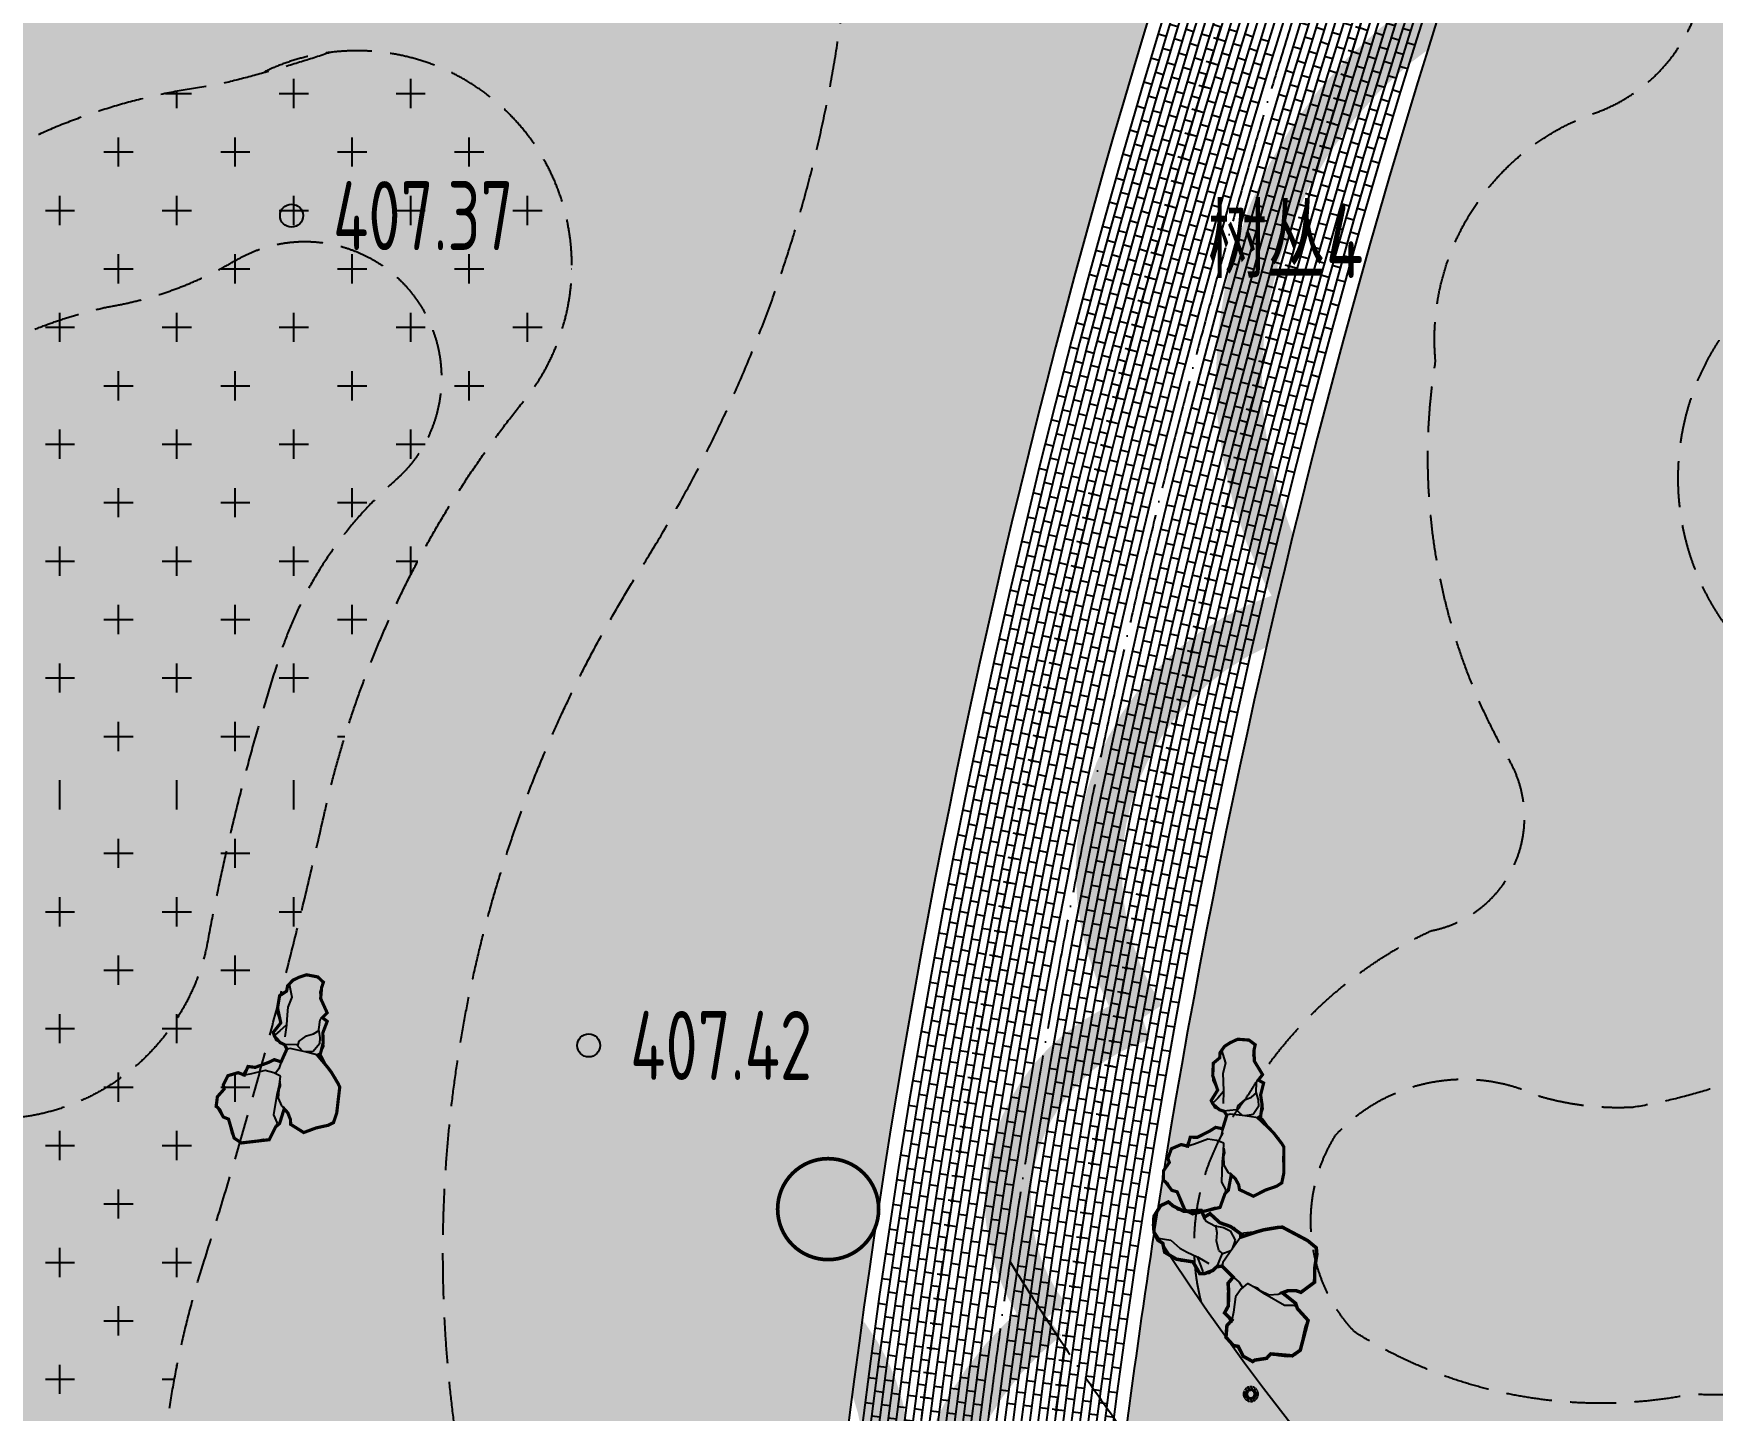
# Model space of a CAD drawing. Header units: millimetres. Extents: x 387826 to 388039216, y 3325062 to 3325368396.
# Drawn here: x 387740398 to 387758635, y 3324946657 to 3324961617 of the extents above; entities that cross this region are included whole.
import ezdxf
from ezdxf.enums import TextEntityAlignment as Align

# ---------------------------------------------------------------- set-up
doc = ezdxf.new("R2010")
doc.units = ezdxf.units.MM
doc.header["$LTSCALE"] = 1000
doc.header["$MEASUREMENT"] = 0
doc.linetypes.add('ACAD_ISO04W100', pattern=[30, 24, -3, 0, -3])
doc.linetypes.add('DASH', pattern=[0.35, 0.25, -0.1])
for name, color, linetype in [('0 Plan-Furniture', 215, 'Continuous'), ('0 Plan-Green C1', 60, 'DASH'), ('0 Plan-Green C2', 75, 'DASH'), ('0 Plan-Green Hatch', 76, 'Continuous'), ('0 Plan-Hatch 1', 8, 'Continuous'), ('0 Plan-Light', 1, 'Continuous'), ('0 Plan-Pavedivide', 15, 'Continuous'), ('0 Plan-Road 2', 40, 'Continuous'), ('0 Plan-Rock', 15, 'Continuous'), ('0 Plan-Wall 1', 32, 'Continuous'), ('0 Plan-Water L', 150, 'Continuous'), ('0-SITE', 7, 'Continuous'), ('000-Earth-MSCQ（不打印）$0$0NT-Earth Text1', 251, 'Continuous'), ('000-Earth-MSCQ（不打印）$0$GCD', 251, 'Continuous'), ('0NT-Center', 1, 'ACAD_ISO04W100'), ('0NT-Line 6', 251, 'Continuous')]:
    doc.layers.add(name, color=color, linetype=linetype)
doc.layers.add('0-调整', color=7, linetype='Continuous', plot=False)
doc.layers.add('0NT-辅助线（不打印）', color=157, linetype='Continuous', plot=False)
doc.styles.add('000-Earth-MSCQ（不打印）$0$HZ', font='gbenor.shx', dxfattribs={"width": 0.8, "bigfont": 'hztxt.shx'})
pattern_1 = [(90, (387910883.5935059, 3325096422.695915), (-798.2363799999999, 798.23638), [211.664528, -1384.80812]), (45, (387910883.5935059, 3325096422.695915), (-798.2369240652082, 798.2369240652083), [211.664528, -917.2129199999998]), (135, (387910883.5935059, 3325096422.695915), (-798.2369240652083, -798.2369240652082), [211.664528, -917.2129199999998])]

# ---------------------------------------------------------------- blocks, each defined once
blk = doc.blocks.new('GZF')
at = {"layer": '0 Plan-Hatch 1', "ltscale": 10}
for p, q in [((0, 630.0000009536743), (0, 540.0000004768372)), ((-135, 540.0000009536743), (-135, 450.0000004768372)), ((0, 450.0000009536743), (0, 360.0000004768372)), ((-135, 360.0000009536743), (-135, 270.0000004768372)), ((0, 270.0000009536743), (0, 180.0000004768372)), ((-135, 180.0000009536743), (-135, 90.00000047683716)), ((-135, 9.5367431640625e-07), (-135, -89.99999952316284)), ((0, 90.00000095367432), (0, 4.76837158203125e-07)), ((-135, -179.9999990463257), (-135, -269.9999995231628)), ((-135, -359.9999990463257), (-135, -449.9999995231628)), ((0, -269.9999990463257), (0, -359.9999995231628)), ((-135, -539.9999990463257), (-135, -629.9999995231628)), ((0, -449.9999990463257), (0, -539.9999995231628))]:
    blk.add_line(p, q, dxfattribs=at)
at = {"layer": '0NT-辅助线（不打印）', "ltscale": 10}
for p, q in [((0, 4.76837158203125e-07), (-135.0000000596046, 4.291534423828125e-06)), ((0, 44.99999952316284), (0, -45)), ((0, -89.99999904632568), (0, -179.9999995231628))]:
    blk.add_line(p, q, dxfattribs=at)
blk.add_circle((0, 9.5367431640625e-07), 9.101957738399506, dxfattribs=at)
blk = doc.blocks.new('hgreer')
at = {"layer": '0 Plan-Rock'}
for p, q in [((87294178.11190939, 81354751.86047316), (87294065.83607006, 81354637.78872204)), ((87294355.55795002, 81354781.10729504), (87294178.11190939, 81354751.86047316)), ((87294443.53921127, 81354780.05402851), (87294355.55795002, 81354781.10729504)), ((87294547.68330145, 81354721.65778351), (87294443.53921127, 81354780.05402851)), ((87294065.83607006, 81354637.78872204), (87294117.01122522, 81354456.20700169)), ((87294117.01122522, 81354456.20700169), (87294095.41249323, 81354331.52632284)), ((87294664.07947683, 81354656.3914814), (87294547.68330145, 81354721.65778351)), ((87294759.14183569, 81354538.71492577), (87294664.07947683, 81354656.3914814)), ((87294731.7388463, 81354582.50181723), (87294664.24018526, 81354326.38945389)), ((87294773.08252478, 81354434.33788824), (87294759.14183569, 81354538.71492577)), ((87294903.68527222, 81354336.96669865), (87294773.08252478, 81354434.33788824)), ((87294030.19147348, 81354215.21090364), (87293950.50170279, 81354058.7284131)), ((87294095.41249323, 81354331.52632284), (87294030.19147348, 81354215.21090364)), ((87294664.24018526, 81354326.38945389), (87294726.92880392, 81354122.25697279)), ((87294931.09391212, 81354184.80406904), (87294903.68527222, 81354336.96669865)), ((87294925.65704155, 81354002.77868557), (87294931.09391212, 81354184.80406904)), ((87294023.75106525, 81353945.23439169), (87293945.06209517, 81353876.70456362)), ((87293945.06209517, 81353876.70456362), (87293978.86129236, 81353793.37982321)), ((87293950.50170279, 81354058.7284131), (87294085.01149035, 81353910.88410997)), ((87294085.01149035, 81353910.88410997), (87294101.38487864, 81353724.67772675)), ((87294726.92880392, 81354122.25697279), (87294732.5263834, 81353974.28032875)), ((87294732.5263834, 81353974.28032875), (87294732.47653246, 81353773.14170551)), ((87294847.1803999, 81353805.38219404), (87294925.65704155, 81354002.77868557)), ((87293978.86129236, 81353793.37982321), (87294010.44285583, 81353663.0162301)), ((87294001.0962081, 81353531.46549511), (87293982.1913867, 81353397.22570324)), ((87294010.44285583, 81353663.0162301), (87294001.0962081, 81353531.46549511)), ((87294101.38487864, 81353724.67772675), (87294062.62154865, 81353569.38563776)), ((87294062.62154865, 81353569.38563776), (87294062.83210802, 81353440.52223349)), ((87294194.49001312, 81353632.23753595), (87294078.83149195, 81353713.18281698)), ((87294327.30845976, 81353581.90174913), (87294194.49001312, 81353632.23753595)), ((87294466.7307601, 81353471.53891182), (87294327.30845976, 81353581.90174913)), ((87294732.47653246, 81353773.14170551), (87294855.4718895, 81353647.84643793)), ((87294733.32646942, 81353768.42199326), (87294752.7542243, 81353536.46374273)), ((87294985.5991621, 81353607.06822824), (87294847.1803999, 81353805.38219404)), ((87294855.4718895, 81353647.84643793), (87294933.63376474, 81353571.83388138)), ((87294915.46659803, 81353453.2730689), (87294985.5991621, 81353607.06822824)), ((87293982.1913867, 81353397.22570324), (87294040.96926165, 81353243.56614494)), ((87294002.8869195, 81353200.15958261), (87294334.34331751, 81353267.93039131)), ((87294040.96926165, 81353243.56614494), (87294087.5199771, 81353217.46397257)), ((87294062.83210802, 81353440.52223349), (87294178.22474575, 81353287.3048029)), ((87294178.22474575, 81353287.3048029), (87294341.44099522, 81353269.10504293)), ((87294334.34331751, 81353267.93039131), (87294629.21914673, 81353316.73175287)), ((87294386.46046972, 81353276.55567598), (87294503.96522665, 81353394.33422852)), ((87294486.30451298, 81353376.63236427), (87294466.7307601, 81353471.53891182)), ((87294503.96522665, 81353394.33422852), (87294754.92104006, 81353382.36224747)), ((87294629.21914673, 81353316.73175287), (87294695.59404516, 81353299.90225601)), ((87294695.59404516, 81353299.90225601), (87294797.77804232, 81353019.78459024)), ((87294754.92104006, 81353382.36224747), (87294915.46659803, 81353453.2730689)), ((87293707.04556465, 81352798.5372243), (87293881.95533514, 81353001.33173227)), ((87293881.95533514, 81353001.33173227), (87294002.8869195, 81353200.15958261)), ((87294797.2513938, 81353021.22829533), (87294928.35195875, 81353075.89960194)), ((87294797.77804232, 81353019.78459024), (87294828.17697763, 81352902.62679052)), ((87294928.35195875, 81353075.89960194), (87295164.21005392, 81352945.8500886)), ((87295164.21005392, 81352945.8500886), (87295294.30506325, 81352900.8138256)), ((87293611.2455144, 81352622.75509739), (87293618.59947062, 81352630.60410738)), ((87293611.90141344, 81352617.88646793), (87293707.04556465, 81352798.5372243)), ((87294792.83854675, 81352660.23945093), (87294781.2020874, 81352568.13327885)), ((87294783.89886093, 81352759.74909401), (87294922.68821096, 81352819.02491999)), ((87294798.87405062, 81352593.05690384), (87294783.89886093, 81352759.74909401)), ((87294828.17697763, 81352902.62679052), (87294889.36295891, 81352809.43795013)), ((87294889.36295891, 81352809.43795013), (87294893.53768969, 81352806.57496452)), ((87294922.68821096, 81352819.02491999), (87295093.40136433, 81352851.9939723)), ((87295093.40136433, 81352851.9939723), (87295359.6696682, 81352771.9161663)), ((87295294.30506325, 81352900.8138256), (87295436.7808919, 81352909.88579369)), ((87295359.6696682, 81352771.9161663), (87295495.84562588, 81352736.87204123)), ((87295436.7808919, 81352909.88579369), (87295535.80596161, 81352712.5181551)), ((87295495.84562588, 81352736.87204123), (87295622.469975, 81352776.15960741)), ((87295622.469975, 81352776.15960741), (87295818.58547544, 81352704.58441973)), ((87295818.58547544, 81352704.58441973), (87295897.6313386, 81352519.39395714)), ((87293612.46367359, 81352618.95403433), (87293611.2455144, 81352622.75509739)), ((87293634.5151391, 81352386.18992853), (87293611.90141344, 81352617.88646793)), ((87293638.73982191, 81352109.72977304), (87293634.5151391, 81352386.18992853)), ((87294781.2020874, 81352568.13327885), (87294803.82754755, 81352499.24621439)), ((87294829.69997835, 81352396.15216494), (87294798.87405062, 81352593.05690384)), ((87294803.82754755, 81352499.24621439), (87294805.84275723, 81352325.73192406)), ((87294867.24756336, 81351996.47886133), (87294829.69997835, 81352396.15216494)), ((87295897.6313386, 81352519.39395714), (87295875.03799915, 81352437.25423193)), ((87295875.03799915, 81352437.25423193), (87295998.39040709, 81352279.86569405)), ((87293691.33826399, 81351912.79822016), (87293638.73982191, 81352109.72977304)), ((87294598.35456133, 81352049.99602938), (87294537.39111853, 81351920.69665527)), ((87294729.88889408, 81352179.05230331), (87294598.35456133, 81352049.99602938)), ((87294745.82520914, 81351830.70942354), (87294674.40588522, 81352124.61457443)), ((87294805.84275723, 81352325.73192406), (87294729.88889408, 81352179.05230331)), ((87295936.69059563, 81352043.44170523), (87295855.45090389, 81351887.43670464)), ((87296011.18960857, 81352087.09489775), (87295936.69059563, 81352043.44170523)), ((87295998.39040709, 81352279.86569405), (87296011.18960857, 81352087.09489775)), ((87293793.29972267, 81351855.16876936), (87293691.33826399, 81351912.79822016)), ((87294020.61388016, 81351790.46834421), (87293793.29972267, 81351855.16876936)), ((87294261.92574072, 81351683.3802619), (87294020.61388016, 81351790.46834421)), ((87294403.26178503, 81351753.4624834), (87294261.92574072, 81351683.3802619)), ((87294528.00491762, 81351827.74941826), (87294403.26178503, 81351753.4624834)), ((87294537.39111853, 81351920.69665527), (87294528.00491762, 81351827.74941826)), ((87294823.57447815, 81351755.92092943), (87294745.82520914, 81351830.70942354)), ((87294787.96035194, 81351832.43062687), (87294867.24756336, 81351996.47886133)), ((87294928.24235153, 81351500.3071332), (87294787.96035194, 81351832.43062687)), ((87295752.93615198, 81351854.00780106), (87295717.958148, 81351717.75891066)), ((87295855.45090389, 81351887.43670464), (87295752.93615198, 81351854.00780106)), ((87295038.57397318, 81351501.56801844), (87294928.24235153, 81351500.3071332)), ((87295218.8379941, 81351460.2084279), (87295038.57397318, 81351501.56801844)), ((87295471.20922089, 81351402.30345297), (87295218.8379941, 81351460.2084279)), ((87295563.7357006, 81351441.81965446), (87295471.20922089, 81351402.30345297)), ((87295620.20724678, 81351489.60983896), (87295563.7357006, 81351441.81965446)), ((87295668.86266375, 81351569.5649929), (87295620.20724678, 81351489.60983896)), ((87295717.958148, 81351717.75891066), (87295668.86266375, 81351569.5649929))]:
    blk.add_line(p, q, dxfattribs=at)
blk = doc.blocks.new('A$C6F3146E0')
at = {"layer": '0NT-Line 6', "ltscale": 10}
h = blk.add_hatch(color=250, dxfattribs=at)
h.dxf.hatch_style = 1
h.paths.add_polyline_path([(770.8263137936592, 224.670768737793), (810.3220527768135, 256.2139329910278), (835.2317494153976, 324.4204158782959), (833.3040155768394, 388.4453463554382), (820.9189774394035, 463.9596586227417), (754.3517169356346, 547.9615912437439), (685.1306374669075, 571.7637538909912), (648.6333835721016, 532.9735097885132), (560.9706773757935, 478.0560865402222), (435.4114928841591, 471.8050203323364), (412.9067182540894, 470.2245101928711), (393.1375009417534, 409.172682762146), (341.858026444912, 434.3570075035095), (264.9241532683372, 347.7219390869141), (178.5392355918884, 306.3339829444885), (99.75384694337845, 236.3871359825134), (100.6734097599983, 205.8461256027222), (-39.07419377565384, 236.9795122146606), (-102.4145213365555, 247.8891234397888), (-227.2226577997208, 255.3294014930725), (-263.6027362942696, 253.2760562896729), (-466.0318554639816, 116.5901379585266), (-533.2976085543633, 47.03379058837891), (-532.5472962260246, -9.940046787261963), (-502.9617641568184, -119.4587659835815), (-487.3542992472649, -245.2169432640076), (-362.168852865696, -318.9908819198608), (-321.607862830162, -299.8709025382996), (-253.3382203578949, -292.9825172424316), (-203.8347312808037, -305.8216533660889), (-307.0939737558365, -407.8742938041687), (-317.8145741820335, -454.746955871582), (-397.924086868763, -564.6175723075867), (-303.9935299754143, -812.2360253334045), (-231.2336182594299, -851.9496531486511), (-48.49573516845703, -816.4576859474182), (-9.395219087600708, -850.3686947822571), (93.0649853348732, -855.1476488113403), (111.2549631595612, -865.0760560035706), (187.399763584137, -812.1467542648315), (221.6528564691544, -722.4822506904602), (261.0329630374908, -711.4681391716003), (317.6792796850204, -633.1580109596252), (298.6361645460129, -534.7751779556274), (251.1640767455101, -492.3936176300049), (307.7410970926285, -425.3148427009583), (268.7809119224548, -368.9407444000244), (252.7369466423988, -239.6859731674194), (250.3308267593384, -175.0901141166687), (202.1934161186218, -127.8694906234741), (284.9391769766808, -23.94351768493652), (331.3716490268707, -23.94351720809937), (367.9684412479401, -52.22230958938599), (442.710650742054, -71.89512920379639), (483.0180369615555, -67.30876064300537), (530.3833799958229, 38.67332077026367), (669.1160991191864, 76.5786771774292), (763.058145403862, 146.8629102706909)])
at = {"layer": '0 Plan-Rock', "ltscale": 10, "const_width": 30}
blk.add_lwpolyline([(770.8263137936592, 224.670768737793), (810.3220527768135, 256.2139329910278), (835.2317494153976, 324.4204158782959), (833.3040155768394, 388.4453463554382), (820.9189774394035, 463.9596586227417), (754.3517169356346, 547.9615912437439), (685.1306374669075, 571.7637538909912), (648.6333835721016, 532.9735097885132), (560.9706773757935, 478.0560865402222), (435.4114928841591, 471.8050203323364), (412.9067182540894, 470.2245101928711), (393.1375009417534, 409.172682762146), (341.858026444912, 434.3570075035095), (264.9241532683372, 347.7219390869141), (178.5392355918884, 306.3339829444885), (99.75384694337845, 236.3871359825134), (100.6734097599983, 205.8461256027222), (-39.07419377565384, 236.9795122146606), (-102.4145213365555, 247.8891234397888), (-227.2226577997208, 255.3294014930725), (-263.6027362942696, 253.2760562896729), (-466.0318554639816, 116.5901379585266), (-533.2976085543633, 47.03379058837891), (-532.5472962260246, -9.940046787261963), (-502.9617641568184, -119.4587659835815), (-487.3542992472649, -245.2169432640076), (-362.168852865696, -318.9908819198608), (-321.607862830162, -299.8709025382996), (-253.3382203578949, -292.9825172424316), (-203.8347312808037, -305.8216533660889), (-307.0939737558365, -407.8742938041687), (-317.8145741820335, -454.746955871582), (-397.924086868763, -564.6175723075867), (-303.9935299754143, -812.2360253334045), (-231.2336182594299, -851.9496531486511), (-48.49573516845703, -816.4576859474182), (-9.395219087600708, -850.3686947822571), (93.0649853348732, -855.1476488113403), (111.2549631595612, -865.0760560035706), (187.399763584137, -812.1467542648315), (221.6528564691544, -722.4822506904602), (261.0329630374908, -711.4681391716003), (317.6792796850204, -633.1580109596252), (298.6361645460129, -534.7751779556274), (251.1640767455101, -492.3936176300049), (307.7410970926285, -425.3148427009583), (268.7809119224548, -368.9407444000244), (252.7369466423988, -239.6859731674194), (250.3308267593384, -175.0901141166687), (202.1934161186218, -127.8694906234741), (284.9391769766808, -23.94351768493652), (331.3716490268707, -23.94351720809937), (367.9684412479401, -52.22230958938599), (442.710650742054, -71.89512920379639), (483.0180369615555, -67.30876064300537), (530.3833799958229, 38.67332077026367), (669.1160991191864, 76.5786771774292), (763.058145403862, 146.8629102706909)], close=True, dxfattribs=at)
at = {"layer": '0 Plan-Rock', "xscale": 0.4800000000000001, "yscale": 0.4800000000000001, "zscale": 0.4800000000000001, "rotation": 301.0050644222225}
blk.add_blockref('hgreer', (-55053982.43733722, 15799643.40212011), dxfattribs=at)
blk = doc.blocks.new('A$C617376CA')
at = {"layer": '0 Plan-Light', "color": 11, "linetype": 'DASH', "ltscale": 0.1, "const_width": 20}
blk.add_lwpolyline([(-19.00773614645004, 46.24614524841309, 1), (19.00773614645004, -46.24614524841309, 1), (-19.00773614645004, 46.24614524841309, 1)], format="xyb", dxfattribs=at)
at = {"layer": '0 Plan-Light', "color": 11, "linetype": 'DASH', "ltscale": 0.1}
for radius in [79.99999988544417, 59.99999988544418, 39.99999988544418]:
    blk.add_circle((0, 0), radius, dxfattribs=at)
blk = doc.blocks.new('000-Earth-MSCQ（不打印）$0$gc200')
h = blk.add_hatch(color=256)
edge = h.paths.add_edge_path()
edge.add_arc((0, -5.551115123125783e-17), 0.2500000000000001, 0, 360)
blk.add_circle((0, -5.551115123125783e-17), 0.2500000000000001)
blk = doc.blocks.new('000-Earth-MSCQ（不打印）')
at = {"layer": '000-Earth-MSCQ（不打印）$0$GCD', "linetype": 'Continuous'}
ref = blk.add_blockref('000-Earth-MSCQ（不打印）$0$gc200', (387743200, 3324959639), dxfattribs=dict(at, xscale=500, yscale=500, zscale=500))
ref.add_attrib('height', '407.37', dxfattribs={"linetype": 'Continuous', "height": 750, "style": '000-Earth-MSCQ（不打印）$0$HZ', "width": 0.8}).set_placement((387743650, 3324959639), align=Align.MIDDLE_LEFT)
ref = blk.add_blockref('000-Earth-MSCQ（不打印）$0$gc200', (387746428.1, 3324950622.8), dxfattribs=dict(at, xscale=500, yscale=500, zscale=500))
ref.add_attrib('height', '407.42', dxfattribs={"linetype": 'Continuous', "height": 750, "style": '000-Earth-MSCQ（不打印）$0$HZ', "width": 0.8}).set_placement((387746878.1, 3324950622.8), align=Align.MIDDLE_LEFT)
at = {"layer": '000-Earth-MSCQ（不打印）$0$0NT-Earth Text1', "linetype": 'Continuous', "style": '000-Earth-MSCQ（不打印）$0$HZ', "width": 0.8}
blk.add_text('树丛4', height=800, dxfattribs=at).set_placement((387754000.6722671, 3324959401.2083), align=Align.MIDDLE)
blk = doc.blocks.new('警示牌(绿化)')
at = {"layer": '0 Plan-Furniture', "const_width": 40.00000000868912}
blk.add_lwpolyline([(548.7759084701538, 548.7759084701538, 1), (-548.7759085297585, 548.7759084701538, 1), (548.7759084701538, 548.7759084701538, 1)], format="xyb", dxfattribs=at)

msp = doc.modelspace()

# ---------------------------------------------------------------- hatches: boundary and pattern name
at = {"layer": '0 Plan-Green Hatch', "ltscale": 10}
h = msp.add_hatch(dxfattribs=at)
h.set_pattern_fill('GRASS', color=256, scale=400, double=1)
h.set_pattern_definition(pattern_1)
edge = h.paths.add_edge_path()
edge.add_line((387622439.0599667, 3324854050.936299), (387623173.6833379, 3324853939.656582))
edge.add_line((387623173.6833379, 3324853939.656582), (387635096.1587876, 3324877614.537973))
edge.add_line((387635096.1587876, 3324877614.537973), (387637326.4545873, 3324880090.89868))
edge.add_line((387637326.4545873, 3324880090.89868), (387648092.625536, 3324901769.250156))
edge.add_line((387648092.625536, 3324901769.250156), (387653675.5063087, 3324913098.933503))
edge.add_line((387653675.5063087, 3324913098.933503), (387659029.9602896, 3324926312.71594))
edge.add_line((387659029.9602896, 3324926312.71594), (387666293.4541628, 3324933025.957657))
edge.add_line((387666293.4541628, 3324933025.957657), (387674562.7421811, 3324955273.126987))
edge.add_line((387674562.7421811, 3324955273.126987), (387674698.8546848, 3324955833.61237))
edge.add_line((387674698.8546848, 3324955833.61237), (387679274.3591145, 3324966056.084505))
edge.add_line((387679274.3591145, 3324966056.084505), (387692670.727551, 3324988471.826824))
edge.add_line((387692670.727551, 3324988471.826824), (387687672.3361686, 3324991569.787791))
edge.add_line((387687672.3361686, 3324991569.787791), (387699107.2769016, 3325013209.461398))
edge.add_line((387699107.2769016, 3325013209.461398), (387703730.9022322, 3325018962.653418))
edge.add_line((387703730.9022322, 3325018962.653418), (387707660.8433574, 3325021085.874216))
edge.add_line((387707660.8433574, 3325021085.874216), (387708978.7375107, 3325021533.479846))
edge.add_line((387708978.7375107, 3325021533.479846), (387713125.3676936, 3325024321.017564))
edge.add_line((387713125.3676936, 3325024321.017564), (387719878.4443215, 3325030249.513507))
edge.add_line((387719878.4443215, 3325030249.513507), (387727149.4825557, 3325038560.592924))
edge.add_line((387727149.4825557, 3325038560.592924), (387731947.0142126, 3325045521.987648))
edge.add_line((387731947.0142126, 3325045521.987648), (387732792.6573083, 3325048405.001884))
edge.add_line((387732792.6573083, 3325048405.001884), (387736658.1743807, 3325052379.78923))
edge.add_line((387736658.1743807, 3325052379.78923), (387738724.4244739, 3325053061.984234))
edge.add_line((387738724.4244739, 3325053061.984234), (387755596.1018205, 3325073700.059758))
edge.add_line((387755596.1018205, 3325073700.059758), (387757359.0947688, 3325075809.7136))
edge.add_line((387757359.0947688, 3325075809.7136), (387765030.6402072, 3325091176.180011))
edge.add_line((387765030.6402072, 3325091176.180011), (387763567.2492012, 3325091306.558766))
edge.add_line((387763567.2492012, 3325091306.558766), (387764643.4762778, 3325092870.663066))
edge.add_line((387764643.4762778, 3325092870.663066), (387763677.4327329, 3325093513.918848))
edge.add_line((387763677.4327329, 3325093513.918848), (387760351.9995351, 3325088519.772871))
edge.add_line((387760351.9995351, 3325088519.772871), (387757854.926546, 3325090182.48947))
edge.add_line((387757854.926546, 3325090182.48947), (387746044.347819, 3325072445.325399))
edge.add_arc((387645329.0706022, 3325139508.228231), 121000.0000046023, 309.74241311210085, 326.34169422267865, ccw=False)
edge.add_arc((387645329.2748908, 3325139507.932482), 120999.6419855282, 304.961169591263, 309.74242826514626, ccw=False)
edge.add_arc((387763683.9662794, 3324966246.727285), 88844.09917226598, 123.4868483728974, 149.7895362449835)
edge.add_arc((387680669.4993267, 3325002504.157055), 10499.99999996763, -109.5936893519368, 53.55920835511489, ccw=False)
edge.add_line((387677148.3473426, 3324992612.165916), (387673651.3536385, 3324985981.462848))
edge.add_line((387673651.3536385, 3324985981.462848), (387646879.8653454, 3324935219.63581))
edge.add_arc((387620344.1212687, 3324949214.430786), 30000.00000171048, 286.5819363186826, 332.19309994883685, ccw=False)
edge.add_arc((387637327.6832241, 3324892178.531931), 29510.79847056292, 106.5819363209107, 159.4825744767803)
edge.add_line((387609688.883474, 3324902521.837725), (387600522.3601472, 3324902521.837726))
edge.add_arc((387629038.2827542, 3324896341.687208), 29177.93862749183, 167.771613600219, 206.6177727609841)
edge.add_line((387602952.7591405, 3324883268.907842), (387599368.7798252, 3324882693.003032))
edge.add_arc((387581780.5333471, 3324878865.002812), 17999.99999596056, -22.8216057335012, 12.27867238597372, ccw=False)
edge.add_line((387598371.4385754, 3324871883.465477), (387617732.5046101, 3324862101.924585))
edge.add_line((387617732.5046101, 3324862101.924585), (387620049.8063839, 3324854469.025551))
edge.add_line((387620049.8063839, 3324854469.025551), (387622439.0599667, 3324854050.936299))
h = msp.add_hatch(dxfattribs=at)
h.set_pattern_fill('GRASS', color=256, scale=400, double=1)
h.set_pattern_definition(pattern_1)
edge = h.paths.add_edge_path()
edge.add_arc((387840038.5234638, 3324935119.458437), 88500.00000362782, 140.9252577458016, 171.2376090563638, ccw=False)
edge.add_arc((387775846.233685, 3324963590.455563), 27683.76455686838, 53.51481373624853, 99.38099001456561, ccw=False)
edge.add_line((387792307.4134342, 3324985848.496386), (387786177.0936204, 3324980519.948219))
edge.add_line((387786177.0936204, 3324980519.948219), (387794049.4169407, 3324971463.09857))
edge.add_line((387794049.4169407, 3324971463.09857), (387800179.7367539, 3324976791.646737))
edge.add_arc((387775890.2255785, 3324963611.910399), 27634.86571447933, 6.927160192389181, 28.484708874585692, ccw=False)
edge.add_arc((387806072.060908, 3324956281.015226), 11012.41812947703, 104.4538262941565, 131.5644801007339)
edge.add_arc((387802681.3177701, 3324960104.873217), 5901.74019431775, 131.5644801003386, 175.3411853001929)
edge.add_arc((387791138.1960934, 3324960585.788798), 5660.880881098312, 275.8361195879541, 359.98417086680547, ccw=False)
edge.add_arc((387790285.8700752, 3324968924.492876), 14043.03128199175, 262.0788819464233, 275.8361195897422, ccw=False)
edge.add_arc((387787454.979969, 3324948578.454087), 6499.004478565917, 82.07888194575338, 153.1624589337453)
edge.add_arc((387785789.2551943, 3324949421.242566), 4632.207369831513, 153.1624589400953, 239.8161544903608)
edge.add_arc((387763403.7858198, 3324910934.199132), 39891.51385111666, 56.699992785210725, 59.8161544948029, ccw=False)
edge.add_arc((387783725.1324559, 3324941870.484281), 2877.855995233126, -0.4600006353986146, 56.69999278774628, ccw=False)
edge.add_arc((387783385.2257932, 3324941873.213289), 3217.773612941626, 280.1869164721811, 359.53999936098677, ccw=False)
edge.add_arc((387782672.7183025, 3324945838.358381), 7246.426306470542, 219.9428116141909, 280.1869164677874, ccw=False)
edge.add_arc((387743768.8982089, 3324913260.293215), 43496.43080499345, 39.94281161416535, 48.95425072374694)
edge.add_arc((387767403.7443576, 3324939915.705036), 7879.77437767117, 51.29243850307375, 110.5916235960215)
edge.add_arc((387768863.2839214, 3324936641.878099), 11459.78131271907, 111.665979672276, 152.805108509877)
edge.add_arc((387775846.2336857, 3324963590.455564), 27683.76455853801, 212.7818767895748, 231.6522048826118, ccw=False)
h = msp.add_hatch(dxfattribs=at)
h.set_pattern_fill('GRASS', color=256, scale=400, double=1)
h.set_pattern_definition(pattern_1)
edge = h.paths.add_edge_path()
edge.add_arc((387840038.5234647, 3324935119.458438), 91500.00000411335, 156.4579151047998, 188.1297494474422)
edge.add_arc((387699465.5716684, 3324915038.491694), 50500.00000310002, -50.13602028377028, 8.129749447027223, ccw=False)
edge.add_arc((387721258.4567825, 3324888941.170785), 16499.99999966729, 240.0784554861272, 309.86397971530346, ccw=False)
edge.add_arc((387703688.2609555, 3324858412.23413), 18723.96563009923, 60.07845548631974, 79.10547615602194)
edge.add_arc((387705049.3309466, 3324858201.848883), 18723.96562107236, 83.3207955030254, 134.5558435626539)
edge.add_arc((387711854.8343424, 3324851201.61362), 28486.93864295507, 134.4311089194858, 172.1408235425785)
edge.add_arc((387711706.683251, 3324850381.290263), 28464.53676275132, 170.4641020136959, 199.1369244882563)
edge.add_arc((387669563.2355466, 3324843477.829796), 15443.97045813427, 331.9553121975997, 350.95489145949944, ccw=False)
edge.add_line((387683193.7929136, 3324836216.691499), (387675090.4239818, 3324823431.947542))
edge.add_line((387675090.4239818, 3324823431.947542), (387663784.2623623, 3324830598.144934))
edge.add_line((387663784.2623623, 3324830598.144934), (387672998.4584864, 3324848981.692798))
edge.add_line((387672998.4584864, 3324848981.692798), (387680524.2203788, 3324864605.262346))
edge.add_line((387680524.2203788, 3324864605.262346), (387687306.9526224, 3324878385.749562))
edge.add_line((387687306.9526224, 3324878385.749562), (387691319.5148339, 3324885026.904373))
edge.add_line((387691319.5148339, 3324885026.904373), (387696418.8773469, 3324893466.812367))
edge.add_line((387696418.8773469, 3324893466.812367), (387701724.0635336, 3324904562.441676))
edge.add_line((387701724.0635336, 3324904562.441676), (387705312.0802183, 3324912235.13137))
edge.add_line((387705312.0802183, 3324912235.13137), (387707630.6118227, 3324917818.980739))
edge.add_line((387707630.6118227, 3324917818.980739), (387710598.4634087, 3324924966.623744))
edge.add_line((387710598.4634087, 3324924966.623744), (387713321.0018278, 3324931523.465325))
edge.add_line((387713321.0018278, 3324931523.465325), (387715698.4499269, 3324937249.206583))
edge.add_line((387715698.4499269, 3324937249.206583), (387717023.6757951, 3324940440.822179))
edge.add_line((387717023.6757951, 3324940440.822179), (387723132.5387145, 3324950428.986609))
edge.add_line((387723132.5387145, 3324950428.986609), (387732014.7082485, 3324964951.586145))
edge.add_line((387732014.7082485, 3324964951.586145), (387740285.6465517, 3324978474.805254))
edge.add_line((387740285.6465517, 3324978474.805254), (387743109.7462746, 3324982741.461941))
edge.add_line((387743109.7462746, 3324982741.461941), (387756154.3486463, 3324971666.622703))
at = {"layer": '0 Plan-Hatch 1', "ltscale": 10}
h = msp.add_hatch(dxfattribs=at)
h.set_pattern_fill('混凝土', color=256, scale=150)
h.set_pattern_definition([(49.99999999999999, (387757111.1773697, 3324938243.979399), (1075.89027390113, -94.12820247389266), [112.5, -1237.5]), (355, (387757111.1773697, 3324938243.979399), (-208.1270004195, 1128.288200550018), [90, -990]), (100.4514, (387757200.8348897, 3324938236.135389), (867.7640725710323, 1034.15931309143), [95.610285, -1051.713168]), (46.18420000000002, (387757111.1773697, 3324938543.979399), (1600.861572938467, -248.2785214935271), [168.75, -1856.25]), (96.6356, (387757244.5824872, 3324938523.289439), (1401.994058323055, 1461.176806350663), [143.415432, -1577.5695]), (351.1842, (387757111.1773697, 3324938543.979399), (1401.992917700441, 1461.177901387987), [135, -1485]), (21, (387757261.1773697, 3324938468.979399), (895.3605781776924, -603.9283359980083), [112.5, -1237.5]), (326.0000000000001, (387757261.1773697, 3324938468.979399), (364.9729978823726, 1087.725067570279), [90, -990]), (71.4514, (387757335.7907192, 3324938418.65199), (1260.333942872235, 483.7957450649286), [95.610285, -1051.713168]), (37.50000000000001, (387757111.1773697, 3324938243.979399), (18.239782975936, 499.3407807469673), [0, -977.9999999999999, 0, -1005, 0, -993.75]), (7.499999999999999, (387757111.1773697, 3324938243.979399), (394.6043061632229, 591.6175678235404), [0, -573, 0, -955.5, 0, -378.75]), (327.5, (387756776.6773697, 3324938243.979399), (800.7336542586136, -33.83230760156963), [0, -375, 0, -1170, 0, -1552.5]), (317.5, (387756626.6773697, 3324938243.979399), (874.7792540135794, 150.1574734984766), [0, -487.5, 0, -777, 0, -1102.5])])
edge = h.paths.add_edge_path()
edge.add_arc((387775846.2336869, 3324963590.455559), 27683.7645567009, 212.7818767791121, 388.4803146182868)
edge.add_line((387800179.7367539, 3324976791.646737), (387802493.5156814, 3324978802.811381))
edge.add_arc((387775846.2336857, 3324963590.455561), 30683.76455673797, -140.9645519950065, 29.721109485184684, ccw=False)
edge.add_arc((387840038.5233495, 3324935119.458452), 88499.99988829701, 171.2376090548522, 174.0679836469111, ccw=False)
at = {"layer": '0 Plan-Water L', "linetype": 'DASH', "ltscale": 2}
h = msp.add_hatch(dxfattribs=at)
h.set_pattern_fill('CROSS', color=256, scale=400)
h.set_pattern_definition([(0, (0, 0), (635, 635), [317.5, -952.5]), (90, (158.75, -158.75), (-635, 635), [317.5, -952.5])])
edge = h.paths.add_edge_path()
edge.add_arc((387739146.7313609, 3324974705.597475), 14026.11705405482, 283.23663511086284, 288.59714846095477, ccw=False)
edge.add_arc((387743157.7386439, 3324954509.905592), 6590.869844348167, 96.96650464205383, 122.032130626276)
edge.add_arc((387744408.525306, 3324952510.724084), 8949.088234669267, 122.0321306241821, 174.3582740439633)
edge.add_arc((387731148.5412044, 3324953820.627083), 4375.438932936971, 282.52147093168173, 354.35827404346287, ccw=False)
edge.add_arc((387733175.4307865, 3324944694.105451), 4973.447551227873, 102.5214709310036, 189.4034881767809)
edge.add_arc((387723834.0610821, 3324943147.067428), 4495.159241542131, -58.43794468082558, 9.403488176212988, ccw=False)
edge.add_arc((387728708.672025, 3324935211.729876), 4817.810957005705, 121.5620553243356, 187.3411044827257)
edge.add_arc((387727809.4734926, 3324935600.579051), 4007.05634366131, 194.5171893226792, 305.8048081014856)
edge.add_arc((387733477.1592536, 3324927743.528754), 5680.869196286806, 58.537959481884684, 125.8048081030345, ccw=False)
edge.add_arc((387738248.8896952, 3324935175.244734), 3154.617007451817, 235.0602827223977, 339.4239106417984)
edge.add_arc((387719538.1667745, 3324942199.232985), 23140.30096285382, 339.4239106414939, 349.8077603022287)
edge.add_arc((387733260.2824668, 3324939732.153359), 9198.172683565735, 349.8077603035047, 375.3707250086252)
edge.add_arc((387752497.4606841, 3324945020.381657), 10752.62640553993, 162.5400548395159, 195.3707250107279, ccw=False)
edge.add_arc((387684659.2600556, 3324966357.556038), 60362.04490155363, 342.5400548395752, 347.3608297720366)
edge.add_arc((387754203.8375605, 3324950762.573977), 10909.63057930415, 141.0021090110529, 167.3608297714415, ccw=False)
edge.add_arc((387743911.5418941, 3324959096.483408), 2333.684583307732, 321.0021090146716, 476.7697029136111)

# ---------------------------------------------------------------- linework, layer by layer
at = {"layer": '0 Plan-Green C1', "ltscale": 2, "flags": 128}
for points in [[(387753082.6613536, 3324947835.754843, -0.2348026518996224), (387753562.1419474, 3324950034.841528, -0.1511807263287319), (387755579.1998202, 3324951868.647148, 0.5068605108903352), (387756442.1027805, 3324953698.444576, -0.1738568162181775), (387755627.4605724, 3324958055.473048, -0.342225931033523), (387757343.9944603, 3324960748.108246, 0.4136890647923487), (387758466.123559, 3324963043.021526, -0.3477118904411968), (387759388.9217186, 3324968862.062722), (387759388.9217186, 3324968862.062722, 0.1879913473486515), (387760311.4356779, 3324971236.816859, -0.2743381169182693), (387761393.9366065, 3324974031.089528, 0.230907818866628), (387764667.9055389, 3324979415.010058, -0.2215332529108914), (387767564.0902708, 3324982800.247947)], [(387744952.0671889, 3324923394.456815, 0.1556326005506719), (387743954.6754515, 3324929219.24132, -0.246027585891545), (387744298.9727257, 3324937044.463552, 0.1673308759288793), (387745192.2276478, 3324945266.325007, -0.199046555945177), (387746997.5723169, 3324955809.615887, 0.1340184599165404), (387749300.5370504, 3324963358.76999, 0.1340184599165404)], [(387761256.2060681, 3324954541.821085, -0.3383647698914469), (387759004.2121104, 3324954914.963539, -0.4122108671701115), (387759111.7535195, 3324958764.769211, 0.1374405230596227), (387759813.5132912, 3324959944.198969, -0.4293668345820336), (387762599.9173141, 3324961452.354104, -0.1324885281347666)]]:
    msp.add_lwpolyline(points, format="xyb", dxfattribs=at)
at = {"layer": '0 Plan-Green C2', "ltscale": 2, "flags": 128}
msp.add_lwpolyline([(387795487.6202713, 3324965302.768572, -0.1919053761500211), (387794858.6207272, 3324962478.86856, -0.02630197763056565), (387793748.4102758, 3324961021.352629, 0.09170500633456692), (387792638.1998245, 3324959085.247029, -0.384791634160607), (387790589.320625, 3324957929.253146, 0.0554438737478892), (387786714.2464643, 3324957449.882949, -0.1089298146436011), (387783598.8383715, 3324957162.640091, 0.2372716169831199), (387779141.6550526, 3324955253.92104, 0.2568005860640905), (387778400.5496551, 3324951550.873744, 0.0403174294495221), (387779904.5728181, 3324947847.834729, 0.108551371451085), (387781604.7829551, 3324945756.701554, -0.2456582158888902), (387782390.117014, 3324943984.484614, -0.1899715892488517), (387781692.5830649, 3324942503.267352, -0.3721477408882941), (387779142.2767406, 3324942394.358824, -0.0545084816808936), (387777398.4773927, 3324944115.181473, 0.01251546693157077), (387775846.2336846, 3324945927.877835, -0.07755492285373317), (387774452.5821054, 3324948062.579391, 0.2633668870048351), (387770852.0138167, 3324950699.83695, 0.05863691592958978), (387768258.1005191, 3324950699.83695, 0.1209146267128564), (387765053.867219, 3324949501.793455, -0.01719486443785637), (387762436.5962147, 3324947846, -0.1425326157951574), (387758408.0046111, 3324946832.205358, -0.1925228384614404), (387754747.3457355, 3324947511.088667, -0.3417482191110763), (387754545.1905566, 3324949651.819072, -0.3248790999182263), (387756732.3645476, 3324950079.573022), (387756732.3645476, 3324950079.573022, 0.08735771716565156), (387757780.7924574, 3324949954.553476, 0.2078204327869503), (387761957.8609207, 3324952665.300069, -0.2071244372133193), (387764781.5678699, 3324954503.130443, -0.2380652308820877), (387767886.295563, 3324953546.381737, 0.1028455432168721), (387769472.8611314, 3324952548.6236, 0.03119488586331907), (387770375.569887, 3324952275.263278, -0.06385414222912775), (387772632.3151321, 3324951427.853732, 0.02092234724114604), (387774078.4680225, 3324950738.345403, 0.3295366085235491), (387775698.3383058, 3324951123.769462, 0.2231225515848284), (387775933.9402997, 3324952004.130649, 0.09752124590323595), (387775007.0922868, 3324954379.729487, 0.158351147946767), (387773771.2653321, 3324955400.294565, -0.2473466351306438), (387771214.8487028, 3324958376.633539, 0.2296840932965975), (387768880.5345564, 3324961285.677958, 0.1171559006535392), (387766785.6946321, 3324961731.713492, -0.08979533978120184), (387764127.3211689, 3324962148.863547, 0.2715666800621284), (387761886.3667993, 3324962772.394061, -0.2378140362013122), (387759505.7635397, 3324963746.28524, -0.2858290077777619), (387759051.7003785, 3324967274.181189, -0.0480188240276894), (387760337.2801367, 3324968613.670784, 0.2981907456486116), (387761077.4618835, 3324970822.954515, -0.4768672699570271), (387762390.253814, 3324973590.254704)], format="xyb", dxfattribs=at)
at = {"layer": '0 Plan-Green C2', "color": 8, "ltscale": 2, "flags": 128}
for points in [[(387743619.8303617, 3324961411.864179, -0.02339391812708779), (387742358.3381312, 3324961052.116543, 0.1098076026408293), (387739661.975856, 3324960097.320722, 0.2323676036417295), (387735502.785821, 3324953390.487949, -0.3241326210689623), (387732097.1602303, 3324949549.258708, 0.398362932011276), (387728268.8153468, 3324943881.513627, -0.3049742907935283), (387726186.9250943, 3324939316.860182, 0.2951651233933056), (387723930.3525195, 3324934596.128447, 0.5277288714555327), (387730153.7045757, 3324932350.79734, -0.3022360986346538), (387736442.195541, 3324932589.231452, -1), (387736442.1955408, 3324932589.231452, 0.4896981688924875), (387741202.261963, 3324934066.551489, 0.04533912004802218), (387742313.3041571, 3324938104.52349, 0.1120043449245015), (387742129.4453709, 3324942170.253049, -0.1442388067521516), (387742240.2407045, 3324948246.588858, 0.02103770159962555), (387743558.575691, 3324953149.714338, -0.1155214255489016), (387745725.2095014, 3324957627.914872, 0.808106375451549), (387742860.4375395, 3324961180.05327)], [(387737203.8854078, 3324954155.336862, -0.3240905795920386), (387741204.2813753, 3324958647.631009, 0.09265077275645561), (387742590.4769722, 3324959151.357239, -0.910664496702116), (387744323.2193138, 3324956758.657649, 0.136498286138698), (387743062.6651888, 3324954831.542812, 0.03141177963604555), (387742275.0547724, 3324951683.255217, -0.8034426997782593), (387737635.7424189, 3324951689.264585, -0.07625446246874656), (387737203.8854078, 3324954155.336862, -1.316421722250232)]]:
    msp.add_lwpolyline(points, format="xyb", dxfattribs=at)
at = {"layer": '0 Plan-Hatch 1', "ltscale": 10}
for radius, start in [(91260, 130.9975641710146), (91170, 130.9975641710146), (91080, 130.9975641710146), (90990, 130.9975641710146), (90900, 130.9975641710146), (90810, 130.9975641710146), (90720, 130.9975641710146), (90630, 130.9975641710146), (90540, 130.9975641710146), (90450, 130.9975641710146), (90360, 130.9975641710146), (90270, 130.9975641710146), (90180, 130.9975641710146), (89820, 130.9851449623327), (89730, 130.9851449623327), (89640, 130.9851449623327), (89550, 130.9851449623327), (89460, 130.9851449623327), (89370, 130.9851449623327), (89280, 130.9851449623327), (89190, 130.9851449623327), (89100, 130.9851449623327), (89010, 130.9851449623327), (88920, 130.9851449623327), (88830, 130.9851449623327), (88740, 130.9851449623327)]:
    msp.add_arc((387840038.5234603, 3324935119.458438), radius, start, 188.1297494482186, dxfattribs=at)
at = {"layer": '0 Plan-Pavedivide', "ltscale": 10}
for centre, radius, start, end in [((387840038.5234603, 3324935119.458438), 91350, 130.9975641710146, 188.1297494482186), ((387840038.5234603, 3324935119.458438), 90090, 130.9975641710146, 188.1297494482186), ((387840038.5234603, 3324935119.458438), 89910, 130.9975641710146, 188.1297494482186), ((387840038.5234603, 3324935119.458438), 88650, 130.9851449623327, 188.1297494482186), ((387840038.5234572, 3324935119.458438), 88499.99999740385, 171.2376090566736, 174.0679836452169)]:
    msp.add_arc(centre, radius, start, end, dxfattribs=at)
at = {"layer": '0 Plan-Road 2', "ltscale": 10}
for centre, radius, start, end in [((387840038.5234572, 3324935119.458438), 88499.99999740385, 140.9252577437477, 171.2376090566324), ((387775846.2336846, 3324963590.455563), 27683.7645568289, 212.7818767882879, 28.48031460911177), ((387840038.5234603, 3324935119.458438), 91500, 156.4579151039554, 188.1297494482186)]:
    msp.add_arc(centre, radius, start, end, dxfattribs=at)
at = {"layer": '0 Plan-Water L', "linetype": 'DASH', "ltscale": 2, "flags": 128}
msp.add_lwpolyline([(387743619.8303617, 3324961411.864179, -0.02339391812708779), (387742358.3381312, 3324961052.116543, 0.1098076026408293), (387739661.975856, 3324960097.320722, 0.2323676036417295), (387735502.785821, 3324953390.487949, -0.3241326210689623), (387732097.1602303, 3324949549.258708, 0.398362932011276), (387728268.8153468, 3324943881.513627, -0.3049742907935283), (387726186.9250943, 3324939316.860182, 0.2951651233933056), (387723930.3525195, 3324934596.128447, 0.5277288714555327), (387730153.7045757, 3324932350.79734, -0.3022360986346538), (387736442.195541, 3324932589.231452, -1), (387736442.1955408, 3324932589.231452, 0.4896981688924875), (387741202.261963, 3324934066.551489, 0.04533912004802218), (387742313.3041571, 3324938104.52349, 0.1120043449245015), (387742129.4453709, 3324942170.253049, -0.1442388067521516), (387742240.2407045, 3324948246.588858, 0.02103770159962555), (387743558.575691, 3324953149.714338, -0.1155214255489016), (387745725.2095014, 3324957627.914872, 0.808106375451549), (387742860.4375395, 3324961180.05327)], format="xyb", dxfattribs=at)
at = {"layer": '0-调整', "color": 6, "ltscale": 10, "const_width": 500}
msp.add_lwpolyline([(387775678.6131718, 3324908627.99009, -0.52056705), (387770202.9882228, 3324912029.346773, -0.52056705), (387765615.2127889, 3324913212.450637, -0.52056705), (387761323.4722611, 3324914099.763663, -0.52056705), (387756587.8069755, 3324920458.850261, -0.52056705), (387754071.8930792, 3324924895.415388, -0.52056705), (387750668.1296676, 3324927557.294973, -0.52056705), (387749188.2103407, 3324932141.75552, -0.52056705), (387750520.1122147, 3324938205.05128, -0.52056705), (387751704.1242371, 3324942050.094221, -0.52056705), (387751408.0893312, 3324947669.703721, -0.52056705), (387752444.0839005, 3324950923.224476, -0.52056705), (387754219.9105321, 3324955359.789603, -0.52056705), (387757179.749186, 3324962458.293808, -0.52056705), (387760435.4951446, 3324968225.798728, -0.52056705), (387764431.3283679, 3324973697.5723, -0.52056705), (387766947.114663, 3324976951.033563, -0.52056705), (387769611.0460123, 3324981239.703271, -0.52056705), (387771534.8900968, 3324987155.103611, -0.52056705), (387769611.0460123, 3324989373.41592, -0.52056705), (387771386.8726439, 3324994105.712396, -0.52056705), (387774642.7462037, 3324996619.756052, -0.52056705)], format="xyb", dxfattribs=at)
at = {"layer": '0-调整', "color": 2, "ltscale": 10, "const_width": 500}
msp.add_lwpolyline([(387738931.0206308, 3324952708.171447, 0.52056705), (387734271.1504893, 3324952236.643251, 0.52056705), (387729375.473233, 3324949937.839187, 0.52056705), (387724066.7507223, 3324946813.890526, 0.52056705), (387720409.6988245, 3324942570.017781, 0.52056705), (387719760.8464553, 3324938738.776826, 0.52056705), (387721176.5823523, 3324935143.240478, 0.52056705), (387724184.781881, 3324932490.820013, 0.52056705), (387728549.6379266, 3324932196.100017, 0.52056705), (387733917.3122159, 3324932490.820013, 0.52056705), (387739874.7594945, 3324934200.184086, 0.52056705), (387743472.8596137, 3324936322.120459, 0.52056705), (387746598.9626997, 3324940035.50911, 0.52056705), (387748486.5680285, 3324944220.425958, 0.52056705), (387748958.4374604, 3324947757.006409, 0.52056705), (387746952.9285742, 3324951824.011462, 0.52056705), (387744947.4196881, 3324953238.65554, 0.52056705), (387738931.0206307, 3324952708.171447)], format="xyb", dxfattribs=at)
at = {"layer": '0NT-Center', "ltscale": 0.05}
for centre, radius, start, end in [((387840038.5234603, 3324935119.458438), 90000, 130.9975641710146, 188.1297494482186), ((387775846.2336846, 3324963590.455563), 29183.7645568289, 211.6575292659884, 100.5053375362918)]:
    msp.add_arc(centre, radius, start, end, dxfattribs=at)

# ---------------------------------------------------------------- block references
at = {"layer": '0 Plan-Furniture'}
msp.add_blockref('警示牌(绿化)', (387749029.2942235, 3324948295.647246), dxfattribs=at)
at = {"layer": '0 Plan-Light', "xscale": -1, "rotation": 257.9500000838423}
msp.add_blockref('A$C617376CA', (387753620.8514986, 3324946834.83453), dxfattribs=at)
at = {"layer": '0 Plan-Rock', "ltscale": 10}
for p, xscale, yscale, zscale, rotation in [((387743324.7671993, 3324950305.140927), -1.151999999999999, 1.151999999999999, 1.151999999999999, 297.3921197159261), ((387753567.2430547, 3324949607.773217), -1.151999999999999, 1.151999999999999, 1.151999999999999, 304.1817469080751), ((387753665.9281336, 3324948293.673844), -1.267199999999999, 1.267199999999999, 1.267199999999999, 6.073289712131942)]:
    msp.add_blockref('A$C6F3146E0', p, dxfattribs=dict(at, xscale=xscale, yscale=yscale, zscale=zscale, rotation=rotation))
at = {"layer": '0 Plan-Wall 1'}
for p, rotation in [((387754800.1671464, 3324961677.715401), 252.6942003581808), ((387753256.7116397, 3324961558.738631), 253.0559169938129), ((387753178.4077657, 3324961300.342715), 253.2264401471257), ((387754720.2397434, 3324961419.81706), 252.867473884934), ((387754641.0926391, 3324961161.678181), 253.0407474116873), ((387753100.8732728, 3324961041.714897), 253.3969633004384), ((387754562.7265576, 3324960903.301128), 253.2140209384406), ((387753024.1088479, 3324960782.857466), 253.5674864537512), ((387754485.1422154, 3324960644.688262), 253.3872944651938), ((387752948.1151708, 3324960523.772717), 253.7380096070639), ((387754408.3403222, 3324960385.841949), 253.5605679919471), ((387752872.8929147, 3324960264.462944), 253.9085327603767), ((387752798.4427459, 3324960004.930444), 254.0790559136895), ((387754332.3215804, 3324960126.764557), 253.7338415187004), ((387754257.0866851, 3324959867.458454), 253.9071150454537), ((387752724.7653239, 3324959745.177516), 254.2495790670022), ((387752651.8613011, 3324959485.20646), 254.420102220315), ((387754182.6363245, 3324959607.926013), 254.0803885722069), ((387754108.9711795, 3324959348.169606), 254.2536620989601), ((387752579.7313235, 3324959225.01958), 254.5906253736277), ((387754036.0919239, 3324959088.191609), 254.4269356257135), ((387752508.37603, 3324958964.619181), 254.7611485269405), ((387753963.9992241, 3324958827.994401), 254.6002091524667), ((387752437.7960525, 3324958704.007567), 254.9316716802533), ((387753892.6937395, 3324958567.580361), 254.77348267922), ((387752367.9920162, 3324958443.187049), 255.102194833566), ((387752298.9645395, 3324958182.159936), 255.2727179868788), ((387753822.1761222, 3324958306.951871), 254.9467562059732), ((387753752.4470172, 3324958046.111313), 255.1200297327265), ((387752230.7142338, 3324957920.928541), 255.4432411401915), ((387752163.2417036, 3324957659.495177), 255.6137642935043), ((387753683.5070621, 3324957785.061075), 255.2933032594798), ((387753615.3568876, 3324957523.803543), 255.466576786233), ((387752096.5475465, 3324957397.86216), 255.784287446817), ((387752030.6323534, 3324957136.031807), 255.9548106001298), ((387753547.9971169, 3324957262.341106), 255.6398503129863), ((387753481.4283659, 3324957000.676157), 255.8131238397396), ((387751965.496708, 3324956874.006438), 256.1253337534425), ((387753415.6512437, 3324956738.811087), 255.9863973664929), ((387751901.1411874, 3324956611.788374), 256.2958569067553), ((387753350.6663517, 3324956476.748292), 256.1596708932461), ((387751837.5663615, 3324956349.379938), 256.466380060068), ((387753286.4742842, 3324956214.49017), 256.3329444199994), ((387751774.7727936, 3324956086.783453), 256.6369032133808), ((387751712.7610397, 3324955824.001245), 256.8074263666936), ((387753223.0756285, 3324955952.039117), 256.5062179467527), ((387753160.4709641, 3324955689.397536), 256.6794914735059), ((387751651.5316493, 3324955561.035643), 256.9779495200063), ((387751591.0851646, 3324955297.888975), 257.1484726733191), ((387753098.6608639, 3324955426.567827), 256.8527650002592), ((387753037.645893, 3324955163.552394), 257.0260385270125), ((387751531.422121, 3324955034.563573), 257.3189958266319), ((387751472.5430471, 3324954771.061769), 257.4895189799446), ((387752977.4266094, 3324954900.353643), 257.1993120537657), ((387752918.003564, 3324954636.973982), 257.372585580519), ((387751414.4484644, 3324954507.385896), 257.6600421332574), ((387752859.3773002, 3324954373.415818), 257.5458591072723), ((387751357.1388874, 3324954243.538291), 257.8305652865701), ((387752801.5483541, 3324954109.681563), 257.7191326340255), ((387751300.6148238, 3324953979.521291), 258.0010884398829), ((387752744.5172548, 3324953845.773628), 257.8924061607788), ((387751244.8767743, 3324953715.337234), 258.1716115931956), ((387752688.2845236, 3324953581.694427), 258.0656796875321), ((387751189.9252325, 3324953450.98846), 258.3421347465084), ((387752632.850675, 3324953317.446375), 258.2389532142853), ((387751135.7606852, 3324953186.477311), 258.5126578998211), ((387751082.3836122, 3324952921.80613), 258.6831810531339), ((387752578.216216, 3324953053.031889), 258.4122267410386), ((387752524.3816461, 3324952788.453388), 258.5855002677919), ((387751029.7944863, 3324952656.977261), 258.8537042064467), ((387750977.9937733, 3324952391.993049), 259.0242273597594), ((387752471.3474578, 3324952523.71329), 258.7587737945452), ((387752419.1141361, 3324952258.814018), 258.9320473212984), ((387750926.9819321, 3324952126.855843), 259.1947505130722), ((387750876.7594144, 3324951861.567989), 259.365273666385), ((387752367.6821587, 3324951993.757993), 259.1053208480517), ((387752317.051996, 3324951728.547641), 259.278594374805), ((387750827.3266652, 3324951596.13184), 259.5357968196977), ((387750778.6841223, 3324951330.549745), 259.7063199730105), ((387752267.224111, 3324951463.185386), 259.4518679015582), ((387752218.1989595, 3324951197.673656), 259.6251414283115), ((387750730.8322166, 3324951064.824057), 259.8768431263232), ((387752169.9769897, 3324950932.014878), 259.7984149550647), ((387750683.7713718, 3324950798.957129), 260.047366279636), ((387752122.5586429, 3324950666.211483), 259.971688481818), ((387750637.502005, 3324950532.951318), 260.2178894329487), ((387752075.9443526, 3324950400.265901), 260.1449620085713), ((387750592.0245258, 3324950266.808978), 260.3884125862615), ((387752030.1345451, 3324950134.180565), 260.3182355353246), ((387750547.3393372, 3324950000.532467), 260.5589357395742), ((387751985.1296394, 3324949867.957909), 260.4915090620778), ((387750503.446835, 3324949734.124145), 260.729458892887), ((387751940.9300472, 3324949601.600366), 260.6647825888311), ((387750460.3474079, 3324949467.58637), 260.8999820461998), ((387751897.5361726, 3324949335.110373), 260.8380561155844), ((387750418.0414377, 3324949200.921503), 261.0705051995125), ((387750376.5292991, 3324948934.131907), 261.2410283528253), ((387751854.9484125, 3324949068.490368), 261.0113296423376), ((387751813.1671565, 3324948801.742789), 261.1846031690909), ((387750335.8113599, 3324948667.219944), 261.411551506138), ((387750295.8879806, 3324948400.18798), 261.5820746594508), ((387751772.1927865, 3324948534.870075), 261.3578766958441), ((387751732.0256775, 3324948267.874668), 261.5311502225974), ((387750256.759515, 3324948133.038379), 261.7525978127636), ((387750218.4263096, 3324947865.773508), 261.9231209660763), ((387751692.6661967, 3324948000.759007), 261.7044237493507), ((387751654.1147041, 3324947733.525539), 261.877697276104), ((387750180.888704, 3324947598.395733), 262.0936441193891), ((387750144.1470307, 3324947330.907423), 262.2641672727018), ((387751616.3715523, 3324947466.176705), 262.0509708028573), ((387751579.4370865, 3324947198.714952), 262.2242443296105), ((387750108.201615, 3324947063.310949), 262.4346904260146), ((387750073.0527754, 3324946795.608679), 262.6052135793274), ((387751543.3116444, 3324946931.142724), 262.3975178563638), ((387751507.9955565, 3324946663.46247), 262.5707913831171), ((387750038.7008233, 3324946527.802985), 262.7757367326401)]:
    msp.add_blockref('GZF', p, dxfattribs=dict(at, rotation=rotation))
at = {"layer": '0-SITE', "ltscale": 10}
msp.add_blockref('000-Earth-MSCQ（不打印）', (0, 0), dxfattribs=at)

doc.saveas('drawing.dxf')
